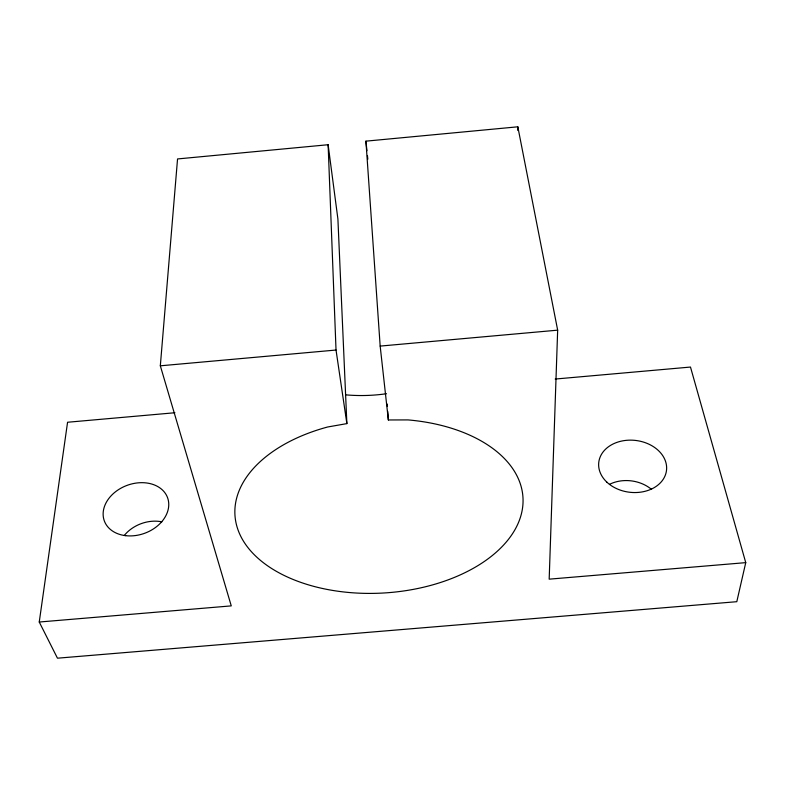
<?xml version="1.0" encoding="UTF-8"?>
<svg xmlns="http://www.w3.org/2000/svg" width="785" height="785" viewBox="0 0 785 785"><rect width="100%" height="100%" fill="white"/><g stroke="black" fill="none" stroke-linecap="round" stroke-linejoin="round"><path stroke-width="1.18" d="M517.815 130.477L517.825 126.807L365.928 141.153L380.175 346.087L388.359 419.965L408.063 419.916A144.273 86.87 -3.5 0 1 502.743 545.938A144.273 86.87 -3.5 0 1 268.647 566.525A144.273 86.87 -3.5 0 1 327.649 426.991L346.872 423.615L337.903 219.015L328.12 144.725L177.547 158.943L160.326 365.81L231.261 605.883L39.25 622.024L67.569 422.251L174.898 412.743M517.825 126.807L557.664 330.161L549.176 579.163L745.75 562.639L690.486 367.056L555.191 379.047M745.75 562.639L736.801 601.693L57.462 658.193L39.25 622.024M160.326 365.81L336.029 350.041L346.872 423.615M380.175 346.087L557.664 330.161M365.928 141.153L366.938 150.769M367.449 155.577L367.822 159.188M387.221 404.059L387.397 406.512M387.741 411.399L388.359 419.965M328.12 144.725L336.029 350.041M124.246 535.498A32.479 25.218 -21 0 1 161.847 521.829M386.514 393.717A125.934 90.206 -3.5 0 1 346.214 394.884M609.445 484.374A32.872 25.758 7.8 0 1 651.53 489.408M606.903 482.186A34.108 26.082 6.8 0 0 664.748 476.534A34.108 26.082 6.8 0 0 626.234 440.346A34.108 26.082 6.8 0 0 606.903 482.186M125.649 535.664A33.686 25.522 -20.2 0 0 168.078 499.309A33.686 25.522 -20.2 0 0 114.1 492.921A33.686 25.522 -20.2 0 0 125.649 535.664"/></g></svg>
